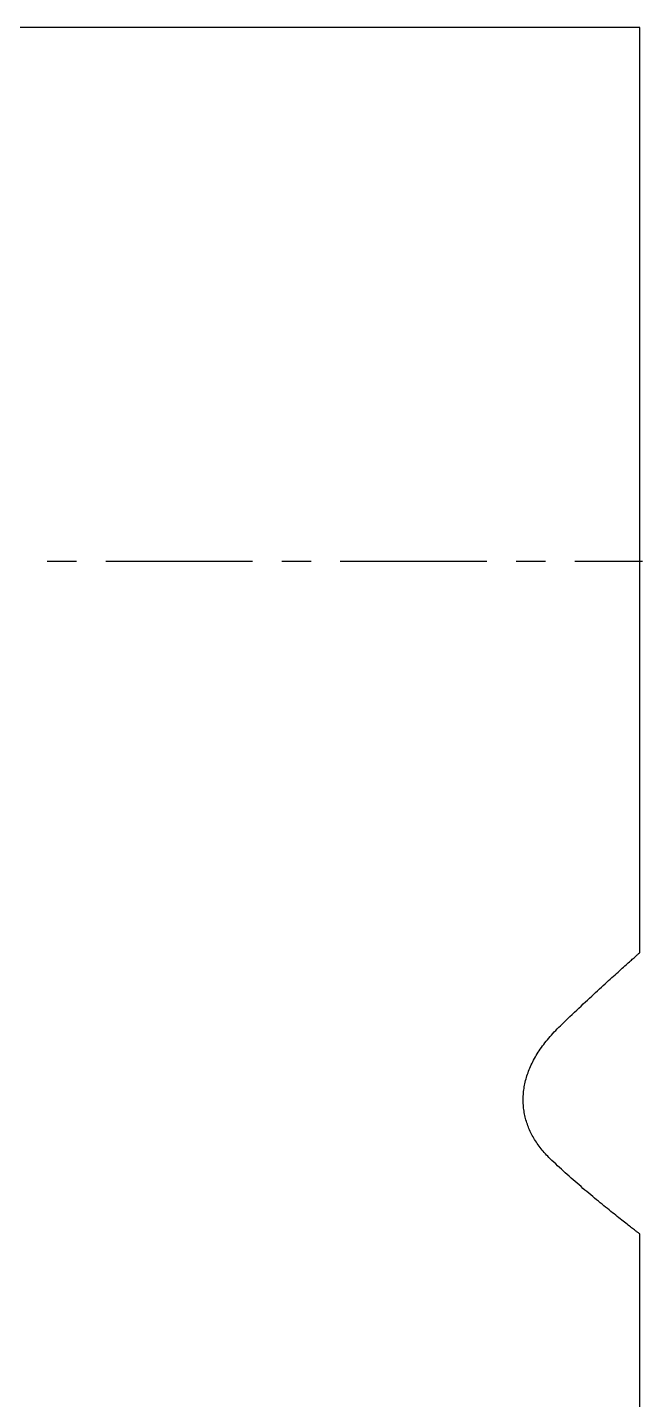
# Model space of a CAD drawing. Extents: x 18 to 189, y 50 to 250.
# Drawn here: x 130.5 to 188.3, y 121.5 to 250.4 of the extents above; entities that cross this region are included whole.
import ezdxf

# ---------------------------------------------------------------- set-up
doc = ezdxf.new("R2010")
doc.units = 0
doc.layers.add('CUT', color=7, linetype='CONTINUOUS')
doc.layers.add('FOLD', color=1, linetype='CONTINUOUS')

msp = doc.modelspace()

# ---------------------------------------------------------------- linework, layer by layer
at = {"layer": 'CUT'}
msp.add_lwpolyline([(188.0612, 50.1252), (188.0611, 137.0846), (188.0574, 137.0874), (188.0461, 137.0958), (188.0276, 137.1098), (188.0019, 137.1291), (187.9693, 137.1537), (187.9298, 137.1836), (187.8836, 137.2185), (187.8309, 137.2585), (187.7719, 137.3033), (187.7067, 137.353), (187.6354, 137.4074), (187.5582, 137.4665), (187.4753, 137.53), (187.3868, 137.598), (187.2929, 137.6703), (187.1937, 137.7469), (187.0894, 137.8275), (186.9802, 137.9122), (186.8661, 138.0009), (186.7475, 138.0934), (186.6243, 138.1896), (186.4968, 138.2895), (186.3651, 138.3929), (186.2295, 138.4998), (186.0899, 138.6101), (185.9467, 138.7236), (185.7999, 138.8402), (185.6497, 138.9599), (185.4963, 139.0826), (185.3398, 139.2081), (185.1804, 139.3364), (185.0182, 139.4674), (184.8534, 139.601), (184.6862, 139.737), (184.5167, 139.8754), (184.345, 140.0161), (184.1713, 140.159), (183.9959, 140.304), (183.8187, 140.4509), (183.64, 140.5997), (183.46, 140.7504), (183.2788, 140.9027), (183.0965, 141.0566), (182.9133, 141.2121), (182.7294, 141.3689), (182.545, 141.527), (182.3601, 141.6864), (182.1749, 141.8468), (181.9896, 142.0083), (181.8044, 142.1707), (181.6194, 142.3339), (181.4347, 142.4978), (181.2506, 142.6624), (181.0671, 142.8275), (180.8845, 142.993), (180.7029, 143.1588), (180.5224, 143.3249), (180.3432, 143.4911), (180.1654, 143.6573), (179.9893, 143.8235), (179.8149, 143.9895), (179.6425, 144.1553), (179.5274, 144.2682), (179.4149, 144.3821), (179.3049, 144.4971), (179.1975, 144.613), (179.0927, 144.73), (178.9904, 144.8479), (178.8907, 144.9667), (178.7937, 145.0865), (178.6992, 145.2072), (178.6074, 145.3289), (178.5181, 145.4514), (178.4316, 145.5748), (178.3476, 145.699), (178.2664, 145.8241), (178.1877, 145.9501), (178.1118, 146.0768), (178.0386, 146.2044), (177.968, 146.3327), (177.9002, 146.4618), (177.835, 146.5917), (177.7726, 146.7223), (177.713, 146.8536), (177.656, 146.9856), (177.6019, 147.1184), (177.5504, 147.2518), (177.5018, 147.3858), (177.456, 147.5205), (177.4129, 147.6559), (177.3726, 147.7919), (177.3352, 147.9284), (177.3006, 148.0656), (177.2688, 148.2033), (177.2398, 148.3416), (177.2137, 148.4804), (177.1905, 148.6198), (177.1701, 148.7596), (177.1526, 148.9), (177.138, 149.0408), (177.1264, 149.1821), (177.1176, 149.3238), (177.1117, 149.466), (177.1088, 149.6086), (177.1088, 149.7516), (177.1117, 149.895), (177.1176, 150.0388), (177.1265, 150.1829), (177.1384, 150.3273), (177.1532, 150.4721), (177.171, 150.6172), (177.1919, 150.7626), (177.2157, 150.9083), (177.2426, 151.0542), (177.2726, 151.2004), (177.3055, 151.3468), (177.3416, 151.4934), (177.3806, 151.6403), (177.4228, 151.7873), (177.4681, 151.9345), (177.5164, 152.0819), (177.5679, 152.2294), (177.6224, 152.377), (177.6801, 152.5248), (177.7409, 152.6726), (177.8049, 152.8205), (177.872, 152.9685), (177.9423, 153.1166), (178.0157, 153.2646), (178.0924, 153.4127), (178.1722, 153.5608), (178.2552, 153.7089), (178.3415, 153.857), (178.4309, 154.005), (178.5236, 154.153), (178.6195, 154.3009), (178.7187, 154.4487), (178.8212, 154.5964), (178.9269, 154.744), (179.0359, 154.8915), (179.1481, 155.0388), (179.2637, 155.1859), (179.3826, 155.3329), (179.5048, 155.4797), (179.6303, 155.6262), (179.7592, 155.7726), (179.8914, 155.9187), (180.027, 156.0645), (180.1659, 156.2101), (180.3083, 156.3554), (180.454, 156.5004), (180.6031, 156.645), (180.8295, 156.8618), (181.0537, 157.0759), (181.2755, 157.2872), (181.495, 157.4958), (181.712, 157.7016), (181.9265, 157.9045), (182.1385, 158.1046), (182.3478, 158.3017), (182.5544, 158.4958), (182.7582, 158.687), (182.9592, 158.8751), (183.1574, 159.0601), (183.3526, 159.2419), (183.5447, 159.4206), (183.7338, 159.596), (183.9197, 159.7682), (184.1025, 159.9371), (184.282, 160.1027), (184.4581, 160.2648), (184.6309, 160.4235), (184.8002, 160.5788), (184.9659, 160.7305), (185.1281, 160.8787), (185.2867, 161.0233), (185.4415, 161.1643), (185.5926, 161.3015), (185.7398, 161.4351), (185.8832, 161.5649), (186.0225, 161.6909), (186.1579, 161.813), (186.2891, 161.9312), (186.4163, 162.0456), (186.5392, 162.1559), (186.6578, 162.2622), (186.7721, 162.3645), (186.882, 162.4627), (186.9874, 162.5567), (187.0883, 162.6466), (187.1846, 162.7322), (187.2763, 162.8136), (187.3632, 162.8907), (187.4453, 162.9634), (187.5227, 163.0317), (187.5951, 163.0956), (187.6625, 163.155), (187.7249, 163.2099), (187.7822, 163.2603), (187.8343, 163.3061), (187.8813, 163.3472), (187.9229, 163.3836), (187.9592, 163.4153), (187.9901, 163.4423), (188.0155, 163.4644), (188.0354, 163.4817), (188.0496, 163.4941), (188.0583, 163.5016), (188.0611, 163.5041), (188.0611, 250.4064), (57.1689, 250.4247)], dxfattribs=at)
at = {"layer": 'FOLD'}
for points in [[(132.3793, 200.2861), (135.1345, 200.2861)], [(137.8897, 200.2861), (151.666, 200.2861)], [(154.4212, 200.2861), (157.1764, 200.2861)], [(159.9316, 200.2861), (173.708, 200.2861)], [(176.4631, 200.2861), (179.2183, 200.2861)], [(181.9754, 200.2861), (188.3254, 200.2861)]]:
    msp.add_lwpolyline(points, dxfattribs=at)

doc.saveas('drawing.dxf')
